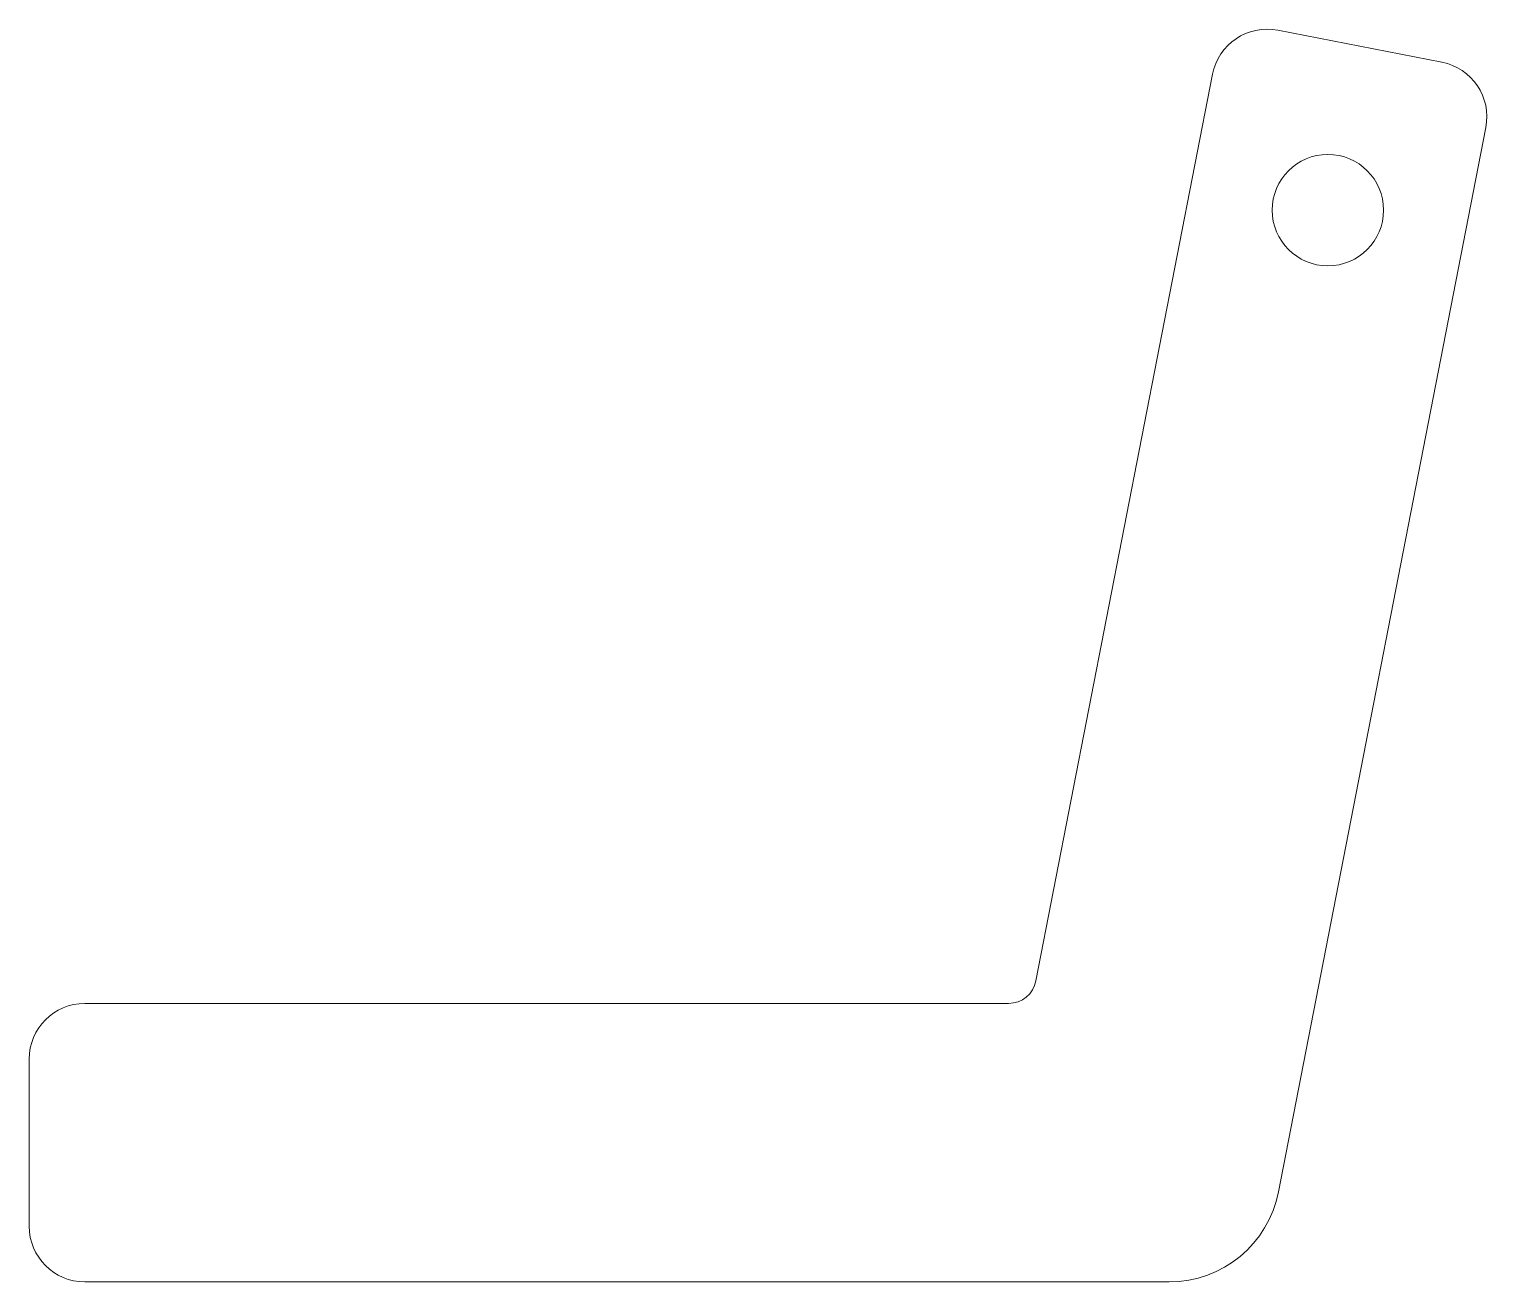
# Model space of a CAD drawing. Header units: inches. Extents: x -2.77 to 0.51, y 0 to 2.81.
import ezdxf

# ---------------------------------------------------------------- set-up
doc = ezdxf.new("R2010")
doc.units = ezdxf.units.IN
doc.header["$MEASUREMENT"] = 0

msp = doc.modelspace()

# ---------------------------------------------------------------- linework, layer by layer
at = {"color": 7, "linetype": 'Continuous', "lineweight": 15}
for p, q in [((0.4058, 2.7379), (0.0378, 2.8096)), ((-0.1088, 2.7108), (-0.5052, 0.6756)), ((0.0394, 0.2022), (0.5046, 2.5913)), ((-0.5665, 0.625), (-2.64, 0.625)), ((-2.765, 0.5), (-2.765, 0.125)), ((-2.64, 0), (-0.206, 0))]:
    msp.add_line(p, q, dxfattribs=at)
msp.add_circle((0.1501, 2.4057), 0.125, dxfattribs=at)
for centre, radius, start, end in [((0.0139, 2.6869), 0.125, 78.98, 168.98), ((0.382, 2.6152), 0.125, 348.98, 78.98), ((-0.5665, 0.6875), 0.0625, 270, 348.98), ((-2.64, 0.5), 0.125, 90, 180), ((-0.206, 0.25), 0.25, 270, 348.98), ((-2.64, 0.125), 0.125, 180, 270)]:
    msp.add_arc(centre, radius, start, end, dxfattribs=at)

doc.saveas('drawing.dxf')
